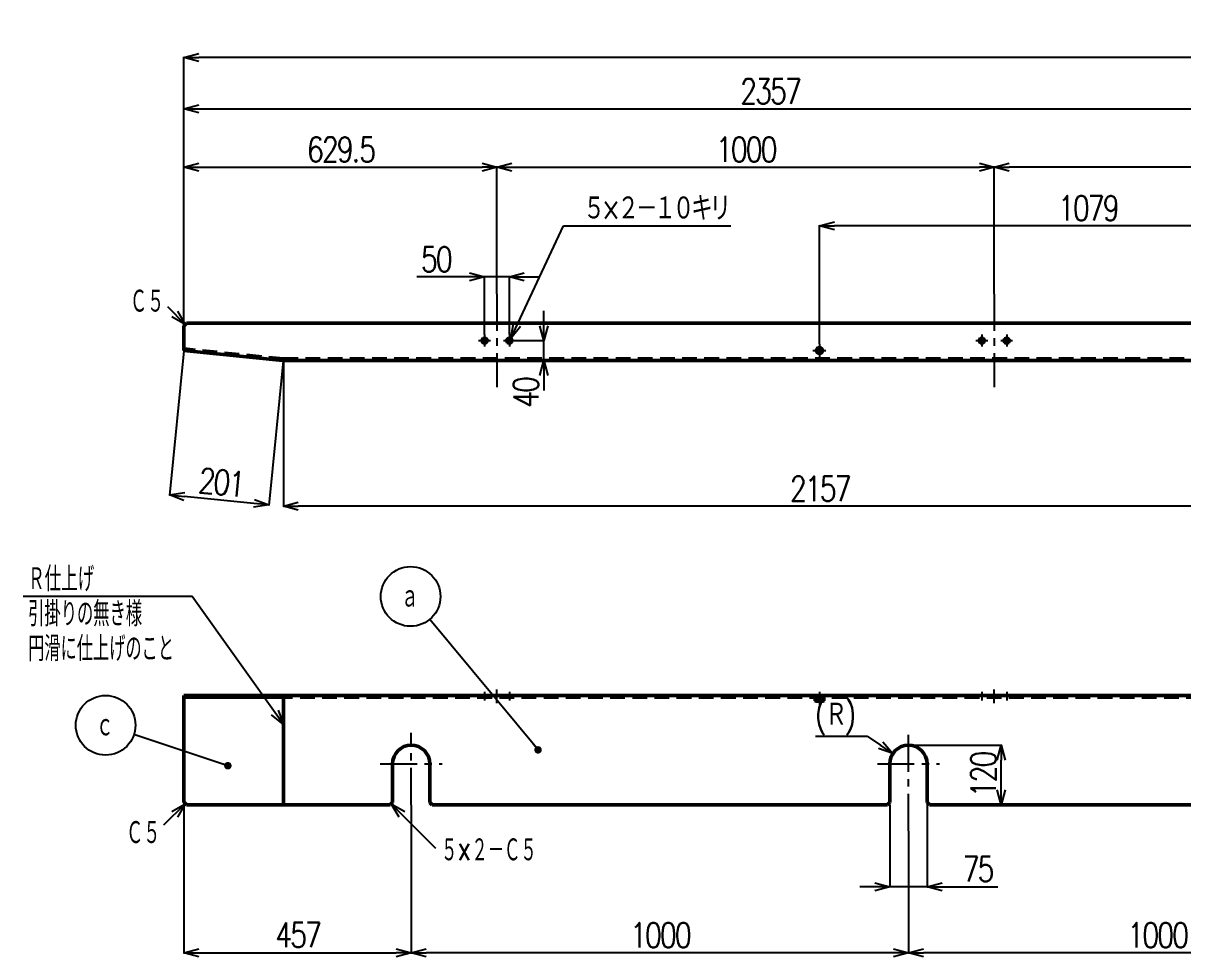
# Model space of a CAD drawing. Header units: millimetres. Extents: x -323 to 4814, y -2938 to 1352.
# Drawn here: x -323 to 2009, y -525 to 1352 of the extents above; entities that cross this region are included whole.
import ezdxf

# ---------------------------------------------------------------- set-up
doc = ezdxf.new("R2010")
doc.units = ezdxf.units.MM
doc.header["$LTSCALE"] = 2.338583
doc.linetypes.add('CENTER', pattern=[50.8, 31.75, -6.35, 6.35, -6.35])
doc.linetypes.add('DASHED', pattern=[19.05, 12.7, -6.35])
doc.layers.add('NoLayerName_001', color=7, linetype='Continuous')
doc.layers.add('NoLayerName_002', color=7, linetype='Continuous')
doc.styles.get("Standard").update_dxf_attribs({"font": 'txt', "bigfont": 'extfont2'})
doc.dimstyles.get("Standard").update_dxf_attribs({"dimtxt": 2.5, "dimasz": 2.5, "dimexe": 1.25, "dimexo": 0.625, "dimtad": 1, "dimdec": 3, "dimzin": 0, "dimdsep": 46, "dimtxsty": 'Standard', "dimcen": 2.5, "dimadec": 0, "dimazin": 0, "dimtfac": 0.75, "dimtdec": 3, "dimtmove": 0, "dimatfit": 3, "dimfxl": 1, "dimarcsym": 0})

# ---------------------------------------------------------------- blocks, each defined once
blk = doc.blocks.new('_OPEN30')
at = {"color": 0, "linetype": 'ByBlock', "lineweight": -2}
for p, q in [((-1, 0.267949), (0, 0)), ((0, 0), (-1, -0.267949)), ((0, 0), (-1, 0))]:
    blk.add_line(p, q, dxfattribs=at)
blk = doc.blocks.new('*D73')
at = {"layer": 'Defpoints', "color": 0}
for p in [(1457, -100), (1643.2, -100), (1494.5, -220)]:
    blk.add_point(p, dxfattribs=at)
at = {"layer": 'NoLayerName_001', "color": 0, "linetype": 'Continuous', "lineweight": 25}
for p, q in [((1457.6, -100), (1644.5, -100)), ((1643.2, -190), (1643.2, -130))]:
    blk.add_line(p, q, dxfattribs=at)
at = {"layer": 'NoLayerName_001', "color": 0, "lineweight": 25, "xscale": 30, "yscale": 30, "zscale": 30}
for p, rotation in [((1643.2, -100), 90), ((1643.2, -220), 270)]:
    blk.add_blockref('_OPEN30', p, dxfattribs=dict(at, rotation=rotation))
at = {"layer": 'NoLayerName_001', "color": 2, "lineweight": 50, "insert": (1607.7, -160), "char_height": 50, "attachment_point": 5, "rotation": 90}
blk.add_mtext('\\W0.800000;\\T0.875000;120', dxfattribs=at)
blk = doc.blocks.new('*D76')
at = {"layer": 'Defpoints', "color": 0}
for p in [(1425.8, -116.7), (1457, -137.5)]:
    blk.add_point(p, dxfattribs=at)
at = {"layer": 'NoLayerName_001', "color": 0, "linetype": 'Continuous', "lineweight": 25}
for p, q in [((1270.2, -81.9), (1373.9, -81.9)), ((1373.9, -81.9), (1400.9, -100))]:
    blk.add_line(p, q, dxfattribs=at)
at = {"layer": 'NoLayerName_001', "color": 0, "lineweight": 25, "xscale": 30, "yscale": 30, "zscale": 30, "rotation": 326.2467539227237}
blk.add_blockref('_OPEN30', (1425.8, -116.7), dxfattribs=at)
at = {"layer": 'NoLayerName_001', "color": 2, "lineweight": 50, "insert": (1308.9, -46.6), "char_height": 50, "attachment_point": 5}
blk.add_mtext('\\W0.800000;\\T0.875000;(Ｒ)', dxfattribs=at)
blk = doc.blocks.new('_NONE')
blk = doc.blocks.new('DIM_0016')
at = {"layer": 'NoLayerName_001', "color": 3, "linetype": 'Continuous', "lineweight": 25}
for points in [[(523.2, 0), (340, 257.5), (0, 257.5)], [(512.4, 29.1), (523.2, 0), (499.3, 19.8)]]:
    blk.add_lwpolyline(points, dxfattribs=at)
at = {"layer": 'NoLayerName_001', "color": 2, "linetype": 'Continuous', "lineweight": 50}
for s, width, p in [('Ｒ仕上げ', 0.604167, (10, 267.5)), ('引掛りの無き様', 0.595238, (10, 197.5)), ('円滑に仕上げのこと', 0.592593, (10, 127.5))]:
    blk.add_text(s, height=50, dxfattribs=dict(at, width=width)).set_placement(p)
blk = doc.blocks.new('DIM_0020')
at = {"layer": 'NoLayerName_001', "color": 3, "linetype": 'Continuous', "lineweight": 25}
blk.add_line((0, 118.6), (89.2, 29.4), dxfattribs=at)
blk.add_lwpolyline([(15.5, 91.7), (0, 118.6), (26.9, 103.1)], dxfattribs=at)
at = {"layer": 'NoLayerName_001', "color": 2, "linetype": 'Continuous', "lineweight": 50, "width": 0.597222}
blk.add_text('５×２－Ｃ５', height=50, dxfattribs=at).set_placement((100.1, 0))
blk = doc.blocks.new('DIM_0021')
at = {"layer": 'NoLayerName_001', "color": 3, "linetype": 'Continuous', "lineweight": 25}
blk.add_line((118.6, 83.9), (75, 40.6), dxfattribs=at)
blk.add_lwpolyline([(91.6, 68.5), (118.6, 83.9), (103, 57.1)], dxfattribs=at)
at = {"layer": 'NoLayerName_001', "color": 2, "linetype": 'Continuous', "lineweight": 50, "width": 0.625}
blk.add_text('Ｃ５', height=50, dxfattribs=at).set_placement((0, 0))
blk = doc.blocks.new('*D85')
at = {"layer": 'Defpoints', "color": 0}
for p in [(1419.5, -220), (1494.5, -220), (1419.5, -384.5)]:
    blk.add_point(p, dxfattribs=at)
at = {"layer": 'NoLayerName_001', "color": 0, "linetype": 'Continuous', "lineweight": 25}
for p, q in [((1419.5, -220.6), (1419.5, -385.8)), ((1494.5, -220.6), (1494.5, -385.8)), ((1389.5, -384.5), (1359.5, -384.5)), ((1494.5, -384.5), (1419.5, -384.5)), ((1494.5, -384.5), (1636.9, -384.5)), ((1524.5, -384.5), (1554.5, -384.5))]:
    blk.add_line(p, q, dxfattribs=at)
at = {"layer": 'NoLayerName_001', "color": 0, "lineweight": 25, "xscale": 30, "yscale": 30, "zscale": 30}
blk.add_blockref('_OPEN30', (1419.5, -384.5), dxfattribs=at)
at = {"layer": 'NoLayerName_001', "color": 0, "lineweight": 25, "xscale": 30, "yscale": 30, "zscale": 30, "rotation": 180}
blk.add_blockref('_OPEN30', (1494.5, -384.5), dxfattribs=at)
at = {"layer": 'NoLayerName_001', "color": 2, "lineweight": 50, "insert": (1595.7, -349), "char_height": 50, "attachment_point": 5}
blk.add_mtext('\\W0.800000;\\T0.875000;75', dxfattribs=at)
blk = doc.blocks.new('*D86')
at = {"layer": 'Defpoints', "color": 0}
for p in [(0, -215), (457, -220), (457, -517.4)]:
    blk.add_point(p, dxfattribs=at)
at = {"layer": 'NoLayerName_001', "color": 0, "linetype": 'Continuous', "lineweight": 25}
for p, q in [((0, -215.6), (0, -518.6)), ((457, -220.6), (457, -518.6)), ((30, -517.4), (427, -517.4))]:
    blk.add_line(p, q, dxfattribs=at)
at = {"layer": 'NoLayerName_001', "color": 0, "lineweight": 25, "xscale": 30, "yscale": 30, "zscale": 30, "rotation": 180}
blk.add_blockref('_OPEN30', (0, -517.4), dxfattribs=at)
at = {"layer": 'NoLayerName_001', "color": 0, "lineweight": 25, "xscale": 30, "yscale": 30, "zscale": 30}
blk.add_blockref('_OPEN30', (457, -517.4), dxfattribs=at)
at = {"layer": 'NoLayerName_001', "color": 2, "lineweight": 50, "insert": (228.5, -481.3), "char_height": 50, "attachment_point": 5}
blk.add_mtext('\\W0.800000;\\T0.875000;457', dxfattribs=at)
blk = doc.blocks.new('*D87')
at = {"layer": 'Defpoints', "color": 0}
for p in [(457, -220), (1457, -272.2), (457, -517.4)]:
    blk.add_point(p, dxfattribs=at)
at = {"layer": 'NoLayerName_001', "color": 0, "linetype": 'Continuous', "lineweight": 25}
for p, q in [((457, -220.6), (457, -518.6)), ((1457, -272.8), (1457, -518.6)), ((1427, -517.4), (487, -517.4))]:
    blk.add_line(p, q, dxfattribs=at)
at = {"layer": 'NoLayerName_001', "color": 0, "lineweight": 25, "xscale": 30, "yscale": 30, "zscale": 30}
for p, rotation in [((457, -517.4), 180), ((1457, -517.4), 360)]:
    blk.add_blockref('_OPEN30', p, dxfattribs=dict(at, rotation=rotation))
at = {"layer": 'NoLayerName_001', "color": 2, "lineweight": 50, "insert": (957, -481.8), "char_height": 50, "attachment_point": 5}
blk.add_mtext('\\W0.800000;\\T0.875000;1000', dxfattribs=at)
blk = doc.blocks.new('*D88')
at = {"layer": 'Defpoints', "color": 0}
for p in [(1457, -272.2), (2457, -272.2), (1457, -517.4)]:
    blk.add_point(p, dxfattribs=at)
at = {"layer": 'NoLayerName_001', "color": 0, "linetype": 'Continuous', "lineweight": 25}
for p, q in [((1457, -272.8), (1457, -518.6)), ((2457, -272.8), (2457, -518.6)), ((2427, -517.4), (1487, -517.4))]:
    blk.add_line(p, q, dxfattribs=at)
at = {"layer": 'NoLayerName_001', "color": 0, "lineweight": 25, "xscale": 30, "yscale": 30, "zscale": 30}
for p, rotation in [((1457, -517.4), 180), ((2457, -517.4), 360)]:
    blk.add_blockref('_OPEN30', p, dxfattribs=dict(at, rotation=rotation))
at = {"layer": 'NoLayerName_001', "color": 2, "lineweight": 50, "insert": (1957, -481.8), "char_height": 50, "attachment_point": 5}
blk.add_mtext('\\W0.800000;\\T0.875000;1000', dxfattribs=at)
blk = doc.blocks.new('JZB_0012')
at = {"layer": 'NoLayerName_002', "color": 3, "linetype": 'DASHED', "lineweight": 50}
for p, q in [((0, 8), (0, 0.1)), ((3.5, 8), (3.5, 0)), ((8.5, 8), (8.5, 0.9)), ((13.5, 0), (13.5, 8)), ((17, 8), (17, 0.1)), ((0.2, 0), (16.7, 0))]:
    blk.add_line(p, q, dxfattribs=at)
at = {"layer": 'NoLayerName_002', "color": 3, "linetype": 'DASHED', "lineweight": 50, "start_tangent": (-0.968004, -0.250937), "end_tangent": (-0.96577, 0.259399)}
for points in [[(8.5, 0.9), (6.3, 0.3), (3.9, 0.1), (2, 0.4), (0, 0.9)], [(17, 0.9), (14.8, 0.3), (12.4, 0.1), (10.5, 0.4), (8.5, 0.9)]]:
    blk.add_spline(points, degree=3, dxfattribs=at)
blk = doc.blocks.new('JZB_0013')
at = {"layer": 'NoLayerName_001', "color": 4, "linetype": 'CENTER', "lineweight": 25}
for p, q in [((629.5, 257), (629.5, 284.2)), ((1629.5, 257), (1629.5, 284.2)), ((457, 52.2), (457, 197.2)), ((1457, 0), (1457, 197.2)), ((394.5, 134.7), (519.5, 134.7)), ((1394.5, 134.7), (1519.5, 134.7))]:
    blk.add_line(p, q, dxfattribs=at)
at = {"layer": 'NoLayerName_001', "color": 7, "linetype": 'Continuous', "lineweight": 50}
for p, q in [((0, 272.2), (2357, 272.2)), ((0, 269), (0, 272.2)), ((0, 269), (200, 269)), ((200, 272.2), (200, 52.2)), ((419.5, 57.2), (419.5, 134.7)), ((494.5, 134.7), (494.5, 57.2)), ((1419.5, 57.2), (1419.5, 134.7)), ((1494.5, 134.7), (1494.5, 57.2)), ((200, 52.2), (414.5, 52.2)), ((414.5, 52.2), (419.5, 57.2)), ((494.5, 57.2), (499.5, 52.2)), ((499.5, 52.2), (1414.5, 52.2)), ((1414.5, 52.2), (1419.5, 57.2)), ((1494.5, 57.2), (1499.5, 52.2)), ((1499.5, 52.2), (2357, 52.2))]:
    blk.add_line(p, q, dxfattribs=at)
at = {"layer": 'NoLayerName_001', "color": 3, "linetype": 'DASHED', "lineweight": 50}
for p, q in [((5, 269), (5, 272.2)), ((2357, 269), (200, 269))]:
    blk.add_line(p, q, dxfattribs=at)
at = {"layer": 'NoLayerName_001', "color": 7, "linetype": 'Continuous', "lineweight": 50}
for centre in [(457, 134.7), (1457, 134.7)]:
    blk.add_arc(centre, 37.5, 0, 180, dxfattribs=at)
blk = doc.blocks.new('JZB_0018')
at = {"layer": 'NoLayerName_001', "color": 7, "linetype": 'Continuous', "lineweight": 50}
for p, q in [((0, 5), (0, 216.8)), ((0, 5), (5, 0)), ((5, 0), (200, 0))]:
    blk.add_line(p, q, dxfattribs=at)
at = {"layer": 'NoLayerName_001', "color": 7, "linetype": 'DASHED', "lineweight": 50}
for p, q in [((0.3, 5), (0, 5)), ((5.3, 0), (0.3, 5))]:
    blk.add_line(p, q, dxfattribs=at)
blk = doc.blocks.new('JZB_0019')
at = {"layer": 'NoLayerName_001', "color": 3, "linetype": 'DASHED', "lineweight": 50}
for p, q in [((0, 10.2), (0, 7)), ((10, 7), (10, 10.2))]:
    blk.add_line(p, q, dxfattribs=at)
at = {"layer": 'NoLayerName_001', "color": 4, "linetype": 'CENTER', "lineweight": 25}
blk.add_line((5, 17.2), (5, 0), dxfattribs=at)
blk = doc.blocks.new('JZB_0020')
at = {"layer": 'NoLayerName_001', "color": 3, "linetype": 'DASHED', "lineweight": 50}
for p, q in [((0, 10.2), (0, 7)), ((10, 7), (10, 10.2))]:
    blk.add_line(p, q, dxfattribs=at)
at = {"layer": 'NoLayerName_001', "color": 4, "linetype": 'CENTER', "lineweight": 25}
blk.add_line((5, 17.2), (5, 0), dxfattribs=at)
blk = doc.blocks.new('JZB_0021')
at = {"layer": 'NoLayerName_001', "color": 3, "linetype": 'DASHED', "lineweight": 50}
for p, q in [((0, 10.2), (0, 7)), ((10, 7), (10, 10.2))]:
    blk.add_line(p, q, dxfattribs=at)
at = {"layer": 'NoLayerName_001', "color": 4, "linetype": 'CENTER', "lineweight": 25}
blk.add_line((5, 17.2), (5, 0), dxfattribs=at)
blk = doc.blocks.new('JZB_0022')
at = {"layer": 'NoLayerName_001', "color": 3, "linetype": 'DASHED', "lineweight": 50}
for p, q in [((0, 10.2), (0, 7)), ((10, 7), (10, 10.2))]:
    blk.add_line(p, q, dxfattribs=at)
at = {"layer": 'NoLayerName_001', "color": 4, "linetype": 'CENTER', "lineweight": 25}
blk.add_line((5, 17.2), (5, 0), dxfattribs=at)
blk = doc.blocks.new('_DOT')
at = {"color": 0, "linetype": 'ByBlock', "lineweight": -2}
blk.add_line((-0.5, 0), (-1, 0), dxfattribs=at)
at = {"color": 0, "linetype": 'ByBlock', "lineweight": -2, "const_width": 0.5}
blk.add_lwpolyline([(-0.25, 0, 1), (0.25, 0, 1)], format="xyb", close=True, dxfattribs=at)
blk = doc.blocks.new('DIM_0003')
at = {"layer": 'NoLayerName_001', "color": 3, "linetype": 'Continuous', "lineweight": 25}
blk.add_lwpolyline([(305.8, 11.3), (117, 73.8)], dxfattribs=at)
blk.add_circle((60, 92.6), 60, dxfattribs=at)
at = {"layer": 'NoLayerName_001', "color": 3, "linetype": 'Continuous', "lineweight": 25, "xscale": 15, "yscale": 15, "zscale": 15, "rotation": 341.6767384848332}
blk.add_blockref('_DOT', (305.8, 11.3), dxfattribs=at)
at = {"layer": 'NoLayerName_001', "color": 2, "linetype": 'Continuous', "lineweight": 50, "width": 0.666667}
blk.add_text('ｃ', height=50, dxfattribs=at).set_placement((40, 67.6))
blk = doc.blocks.new('DIM_0006')
at = {"layer": 'NoLayerName_001', "color": 3, "linetype": 'Continuous', "lineweight": 25}
blk.add_lwpolyline([(316.3, 11.2), (98.4, 273.5)], dxfattribs=at)
blk.add_circle((60, 319.6), 60, dxfattribs=at)
at = {"layer": 'NoLayerName_001', "color": 3, "linetype": 'Continuous', "lineweight": 25, "xscale": 15, "yscale": 15, "zscale": 15, "rotation": 309.7378040389914}
blk.add_blockref('_DOT', (316.3, 11.2), dxfattribs=at)
at = {"layer": 'NoLayerName_001', "color": 2, "linetype": 'Continuous', "lineweight": 50, "width": 0.666667}
blk.add_text('ａ', height=50, dxfattribs=at).set_placement((40, 294.6))
blk = doc.blocks.new('DIM_0023')
at = {"layer": 'NoLayerName_001', "color": 3, "linetype": 'Continuous', "lineweight": 25}
blk.add_line((111, 0), (76, 35.1), dxfattribs=at)
blk.add_lwpolyline([(95.5, 26.9), (111, 0), (84.1, 15.5)], dxfattribs=at)
at = {"layer": 'NoLayerName_001', "color": 2, "linetype": 'Continuous', "lineweight": 50, "width": 0.625}
blk.add_text('Ｃ５', height=50, dxfattribs=at).set_placement((0, 20.9))
blk = doc.blocks.new('*D97')
at = {"layer": 'Defpoints', "color": 0}
for p in [(666.5, 713.4), (724, 713.4), (384, 673.4)]:
    blk.add_point(p, dxfattribs=at)
at = {"layer": 'NoLayerName_001', "color": 0, "linetype": 'Continuous', "lineweight": 25}
for p, q in [((724, 743.4), (724, 773.4)), ((667.1, 713.4), (725.3, 713.4)), ((724, 673.4), (724, 713.4)), ((724, 643.4), (724, 613.4))]:
    blk.add_line(p, q, dxfattribs=at)
at = {"layer": 'NoLayerName_001', "color": 0, "lineweight": 25, "xscale": 30, "yscale": 30, "zscale": 30}
for p, rotation in [((724, 713.4), 270), ((724, 673.4), 90)]:
    blk.add_blockref('_OPEN30', p, dxfattribs=dict(at, rotation=rotation))
at = {"layer": 'NoLayerName_001', "color": 2, "lineweight": 50, "insert": (687.7, 608), "char_height": 50, "attachment_point": 5, "rotation": 90}
blk.add_mtext('\\W0.800000;\\T0.875000;40', dxfattribs=at)
blk = doc.blocks.new('*D98')
at = {"layer": 'Defpoints', "color": 0}
for p in [(604.5, 841.4), (604.5, 725.4), (654.5, 725.4)]:
    blk.add_point(p, dxfattribs=at)
at = {"layer": 'NoLayerName_001', "color": 0, "linetype": 'Continuous', "lineweight": 25}
for p, q in [((604.5, 841.4), (468.3, 841.4)), ((574.5, 841.4), (544.5, 841.4)), ((604.5, 726), (604.5, 842.7)), ((654.5, 841.4), (604.5, 841.4)), ((654.5, 726), (654.5, 842.7)), ((684.5, 841.4), (714.5, 841.4))]:
    blk.add_line(p, q, dxfattribs=at)
at = {"layer": 'NoLayerName_001', "color": 0, "lineweight": 25, "xscale": 30, "yscale": 30, "zscale": 30}
blk.add_blockref('_OPEN30', (604.5, 841.4), dxfattribs=at)
at = {"layer": 'NoLayerName_001', "color": 0, "lineweight": 25, "xscale": 30, "yscale": 30, "zscale": 30, "rotation": 180}
blk.add_blockref('_OPEN30', (654.5, 841.4), dxfattribs=at)
at = {"layer": 'NoLayerName_001', "color": 2, "lineweight": 50, "insert": (506.4, 877), "char_height": 50, "attachment_point": 5}
blk.add_mtext('\\W0.800000;\\T0.875000;50', dxfattribs=at)
blk = doc.blocks.new('*D99')
at = {"layer": 'Defpoints', "color": 0}
for p in [(629.5, 1062.1), (629.5, 807.1), (0, 743.4)]:
    blk.add_point(p, dxfattribs=at)
at = {"layer": 'NoLayerName_001', "color": 0, "linetype": 'Continuous', "lineweight": 25}
for p, q in [((0, 744), (0, 1063.4)), ((30, 1062.1), (599.5, 1062.1)), ((629.5, 807.8), (629.5, 1063.4))]:
    blk.add_line(p, q, dxfattribs=at)
at = {"layer": 'NoLayerName_001', "color": 0, "lineweight": 25, "xscale": 30, "yscale": 30, "zscale": 30, "rotation": 180}
blk.add_blockref('_OPEN30', (0, 1062.1), dxfattribs=at)
at = {"layer": 'NoLayerName_001', "color": 0, "lineweight": 25, "xscale": 30, "yscale": 30, "zscale": 30}
blk.add_blockref('_OPEN30', (629.5, 1062.1), dxfattribs=at)
at = {"layer": 'NoLayerName_001', "color": 2, "lineweight": 50, "insert": (314.8, 1097.7), "char_height": 50, "attachment_point": 5}
blk.add_mtext('\\W0.800000;\\T0.875000;629.5', dxfattribs=at)
blk = doc.blocks.new('*D101')
at = {"layer": 'Defpoints', "color": 0}
for p in [(0, 1282.7), (0, 753.4), (4567, 743.4)]:
    blk.add_point(p, dxfattribs=at)
at = {"layer": 'NoLayerName_001', "color": 0, "linetype": 'Continuous', "lineweight": 25}
for p, q in [((0, 754), (0, 1284)), ((4537, 1282.7), (30, 1282.7)), ((4567, 744), (4567, 1284))]:
    blk.add_line(p, q, dxfattribs=at)
at = {"layer": 'NoLayerName_001', "color": 0, "lineweight": 25, "xscale": 30, "yscale": 30, "zscale": 30}
for p, rotation in [((0, 1282.7), 180), ((4567, 1282.7), 360)]:
    blk.add_blockref('_OPEN30', p, dxfattribs=dict(at, rotation=rotation))
at = {"layer": 'NoLayerName_001', "color": 2, "lineweight": 50, "insert": (2283.5, 1318.8), "char_height": 50, "attachment_point": 5}
blk.add_mtext('\\W0.800000;\\T0.875000;4567', dxfattribs=at)
blk = doc.blocks.new('*D102')
at = {"layer": 'Defpoints', "color": 0}
for p in [(1629.5, 1062.1), (629.5, 807.1), (1629.5, 807.1)]:
    blk.add_point(p, dxfattribs=at)
at = {"layer": 'NoLayerName_001', "color": 0, "linetype": 'Continuous', "lineweight": 25}
for p, q in [((629.5, 807.8), (629.5, 1063.4)), ((659.5, 1062.1), (1599.5, 1062.1)), ((1629.5, 807.8), (1629.5, 1063.4))]:
    blk.add_line(p, q, dxfattribs=at)
at = {"layer": 'NoLayerName_001', "color": 0, "lineweight": 25, "xscale": 30, "yscale": 30, "zscale": 30, "rotation": 180}
blk.add_blockref('_OPEN30', (629.5, 1062.1), dxfattribs=at)
at = {"layer": 'NoLayerName_001', "color": 0, "lineweight": 25, "xscale": 30, "yscale": 30, "zscale": 30}
blk.add_blockref('_OPEN30', (1629.5, 1062.1), dxfattribs=at)
at = {"layer": 'NoLayerName_001', "color": 2, "lineweight": 50, "insert": (1129.5, 1097.7), "char_height": 50, "attachment_point": 5}
blk.add_mtext('\\W0.800000;\\T0.875000;1000', dxfattribs=at)
blk = doc.blocks.new('*D103')
at = {"layer": 'Defpoints', "color": 0}
for p in [(1629.5, 1062.1), (1629.5, 807.1), (2629.5, 807.1)]:
    blk.add_point(p, dxfattribs=at)
at = {"layer": 'NoLayerName_001', "color": 0, "linetype": 'Continuous', "lineweight": 25}
for p, q in [((1629.5, 807.8), (1629.5, 1063.4)), ((2599.5, 1062.1), (1659.5, 1062.1)), ((2629.5, 807.8), (2629.5, 1063.4))]:
    blk.add_line(p, q, dxfattribs=at)
at = {"layer": 'NoLayerName_001', "color": 0, "lineweight": 25, "xscale": 30, "yscale": 30, "zscale": 30, "rotation": 180}
blk.add_blockref('_OPEN30', (1629.5, 1062.1), dxfattribs=at)
at = {"layer": 'NoLayerName_001', "color": 0, "lineweight": 25, "xscale": 30, "yscale": 30, "zscale": 30}
blk.add_blockref('_OPEN30', (2629.5, 1062.1), dxfattribs=at)
at = {"layer": 'NoLayerName_001', "color": 2, "lineweight": 50, "insert": (2129.5, 1097.7), "char_height": 50, "attachment_point": 5}
blk.add_mtext('\\W0.800000;\\T0.875000;1000', dxfattribs=at)
blk = doc.blocks.new('*D106')
at = {"layer": 'Defpoints', "color": 0}
for p in [(2357, 1179.2), (2357, 748.4), (0, 743.4)]:
    blk.add_point(p, dxfattribs=at)
at = {"layer": 'NoLayerName_001', "color": 0, "linetype": 'Continuous', "lineweight": 25}
for p, q in [((0, 744), (0, 1180.5)), ((30, 1179.2), (2327, 1179.2)), ((2357, 749), (2357, 1180.5))]:
    blk.add_line(p, q, dxfattribs=at)
at = {"layer": 'NoLayerName_001', "color": 0, "lineweight": 25, "xscale": 30, "yscale": 30, "zscale": 30, "rotation": 180}
blk.add_blockref('_OPEN30', (0, 1179.2), dxfattribs=at)
at = {"layer": 'NoLayerName_001', "color": 0, "lineweight": 25, "xscale": 30, "yscale": 30, "zscale": 30}
blk.add_blockref('_OPEN30', (2357, 1179.2), dxfattribs=at)
at = {"layer": 'NoLayerName_001', "color": 2, "lineweight": 50, "insert": (1178.5, 1214.8), "char_height": 50, "attachment_point": 5}
blk.add_mtext('\\W0.800000;\\T0.875000;2357', dxfattribs=at)
blk = doc.blocks.new('*D112')
at = {"layer": 'Defpoints', "color": 0}
for p in [(200, 673.4), (2357, 673.4), (200, 380.3)]:
    blk.add_point(p, dxfattribs=at)
at = {"layer": 'NoLayerName_001', "color": 0, "linetype": 'Continuous', "lineweight": 25}
for p, q in [((200, 672.8), (200, 379.1)), ((2357, 672.8), (2357, 379.1)), ((2327, 380.3), (230, 380.3))]:
    blk.add_line(p, q, dxfattribs=at)
at = {"layer": 'NoLayerName_001', "color": 0, "lineweight": 25, "xscale": 30, "yscale": 30, "zscale": 30}
for p, rotation in [((200, 380.3), 180), ((2357, 380.3), 360)]:
    blk.add_blockref('_OPEN30', p, dxfattribs=dict(at, rotation=rotation))
at = {"layer": 'NoLayerName_001', "color": 2, "lineweight": 50, "insert": (1278.5, 415.9), "char_height": 50, "attachment_point": 5}
blk.add_mtext('\\W0.800000;\\T0.875000;2157', dxfattribs=at)
blk = doc.blocks.new('*D113')
at = {"layer": 'Defpoints', "color": 0}
for p in [(0, 693.4), (199.7, 673.4), (-29, 403.2)]:
    blk.add_point(p, dxfattribs=at)
at = {"layer": 'NoLayerName_001', "color": 0, "linetype": 'Continuous', "lineweight": 25}
for p, q in [((-0.1, 692.8), (-29.1, 402)), ((199.6, 672.8), (170.5, 382)), ((140.8, 386.2), (0.8, 400.2))]:
    blk.add_line(p, q, dxfattribs=at)
at = {"layer": 'NoLayerName_001', "color": 0, "lineweight": 25, "xscale": 30, "yscale": 30, "zscale": 30}
for p, rotation in [((-29, 403.2), 174.2894086848284), ((170.7, 383.3), 354.2894086848284)]:
    blk.add_blockref('_OPEN30', p, dxfattribs=dict(at, rotation=rotation))
at = {"layer": 'NoLayerName_001', "color": 2, "lineweight": 50, "insert": (74.4, 428.6), "char_height": 50, "attachment_point": 5, "rotation": 354.2894}
blk.add_mtext('\\W0.800000;\\T0.875000;201', dxfattribs=at)
blk = doc.blocks.new('*D115')
at = {"layer": 'Defpoints', "color": 0}
for p in [(1278, 944.3), (2357, 748.4), (1278, 706.4)]:
    blk.add_point(p, dxfattribs=at)
at = {"layer": 'NoLayerName_001', "color": 0, "linetype": 'Continuous', "lineweight": 25}
for p, q in [((1278, 707), (1278, 945.6)), ((2327, 944.3), (1308, 944.3)), ((2357, 749), (2357, 945.6))]:
    blk.add_line(p, q, dxfattribs=at)
at = {"layer": 'NoLayerName_001', "color": 0, "lineweight": 25, "xscale": 30, "yscale": 30, "zscale": 30}
for p, rotation in [((1278, 944.3), 180), ((2357, 944.3), 360)]:
    blk.add_blockref('_OPEN30', p, dxfattribs=dict(at, rotation=rotation))
at = {"layer": 'NoLayerName_001', "color": 2, "lineweight": 50, "insert": (1817.5, 979.8), "char_height": 50, "attachment_point": 5}
blk.add_mtext('\\W0.800000;\\T0.875000;1079', dxfattribs=at)
blk = doc.blocks.new('JZB_0034')
at = {"layer": 'NoLayerName_001', "color": 3, "linetype": 'DASHED', "lineweight": 50}
for p, q in [((0.3, 23.2), (0, 20)), ((200, 3.2), (0.3, 23.2)), ((5, 19.5), (5.3, 22.7)), ((199.7, 0), (200, 3.2))]:
    blk.add_line(p, q, dxfattribs=at)
at = {"layer": 'NoLayerName_001', "color": 7, "linetype": 'Continuous', "lineweight": 50}
blk.add_line((198.8, 0.1), (200, 0), dxfattribs=at)
blk = doc.blocks.new('JZB_0035')
at = {"layer": 'NoLayerName_001', "color": 4, "linetype": 'CENTER', "lineweight": 25}
for p, q in [((629.5, 187.5), (629.5, 0)), ((1629.5, 187.5), (1629.5, 0))]:
    blk.add_line(p, q, dxfattribs=at)
at = {"layer": 'NoLayerName_001', "color": 7, "linetype": 'Continuous', "lineweight": 50}
for p, q in [((5, 128.7), (0, 123.7)), ((0, 123.7), (0, 73.7)), ((2357, 128.7), (5, 128.7)), ((198.8, 53.9), (0, 73.7)), ((2357, 53.7), (200, 53.7))]:
    blk.add_line(p, q, dxfattribs=at)
at = {"layer": 'NoLayerName_001', "color": 3, "linetype": 'DASHED', "lineweight": 50}
for p, q in [((200, 53.7), (200, 56.9)), ((200, 56.9), (2357, 56.9)), ((414.5, 56.9), (414.5, 53.7)), ((419.5, 53.7), (419.5, 56.9)), ((494.5, 56.9), (494.5, 53.7)), ((499.5, 53.7), (499.5, 56.9)), ((1414.5, 56.9), (1414.5, 53.7)), ((1419.5, 53.7), (1419.5, 56.9)), ((1494.5, 56.9), (1494.5, 53.7)), ((1499.5, 53.7), (1499.5, 56.9))]:
    blk.add_line(p, q, dxfattribs=at)
blk = doc.blocks.new('JZB_0043')
at = {"layer": 'NoLayerName_001', "color": 4, "linetype": 'CENTER', "lineweight": 25}
for p, q in [((12, 24), (12, 0)), ((0, 12), (24, 12))]:
    blk.add_line(p, q, dxfattribs=at)
at = {"layer": 'NoLayerName_001', "color": 7, "linetype": 'Continuous', "lineweight": 50}
blk.add_circle((12, 12), 5, dxfattribs=at)
blk = doc.blocks.new('JZB_0044')
at = {"layer": 'NoLayerName_001', "color": 4, "linetype": 'CENTER', "lineweight": 25}
for p, q in [((13, 26), (13, 0)), ((0, 13), (26, 13))]:
    blk.add_line(p, q, dxfattribs=at)
at = {"layer": 'NoLayerName_001', "color": 7, "linetype": 'Continuous', "lineweight": 50}
blk.add_circle((13, 13), 6, dxfattribs=at)
blk = doc.blocks.new('JZB_0045')
at = {"layer": 'NoLayerName_001', "color": 4, "linetype": 'CENTER', "lineweight": 25}
for p, q in [((12, 24), (12, 0)), ((0, 12), (24, 12))]:
    blk.add_line(p, q, dxfattribs=at)
at = {"layer": 'NoLayerName_001', "color": 7, "linetype": 'Continuous', "lineweight": 50}
blk.add_circle((12, 12), 5, dxfattribs=at)
blk = doc.blocks.new('JZB_0046')
at = {"layer": 'NoLayerName_001', "color": 4, "linetype": 'CENTER', "lineweight": 25}
for p, q in [((12, 24), (12, 0)), ((0, 12), (24, 12))]:
    blk.add_line(p, q, dxfattribs=at)
at = {"layer": 'NoLayerName_001', "color": 7, "linetype": 'Continuous', "lineweight": 50}
blk.add_circle((12, 12), 5, dxfattribs=at)
blk = doc.blocks.new('JZB_0047')
at = {"layer": 'NoLayerName_001', "color": 4, "linetype": 'CENTER', "lineweight": 25}
for p, q in [((12, 24), (12, 0)), ((0, 12), (24, 12))]:
    blk.add_line(p, q, dxfattribs=at)
at = {"layer": 'NoLayerName_001', "color": 7, "linetype": 'Continuous', "lineweight": 50}
blk.add_circle((12, 12), 5, dxfattribs=at)

msp = doc.modelspace()

# ---------------------------------------------------------------- linework, layer by layer
at = {"layer": 'NoLayerName_001', "color": 4, "linetype": 'CENTER', "lineweight": 25}
msp.add_line((1278, 7), (1278, -21.2), dxfattribs=at)
at = {"layer": 'NoLayerName_001', "color": 3, "linetype": 'DASHED', "lineweight": 50}
for p, q in [((1269.5, -11.0557), (1269.75, -11.2)), ((1286.5, -11.0557), (1286.25, -11.2))]:
    msp.add_line(p, q, dxfattribs=at)

# ---------------------------------------------------------------- block references
at = {"layer": 'NoLayerName_001', "color": 3, "linetype": 'Continuous', "lineweight": 25}
for name, p in [('DIM_0023', (-108.3824, 746.0332)), ('DIM_0016', (-323.2248, -58.4995)), ('DIM_0006', (395.8147, -120.5898)), ('DIM_0003', (-217.4538, -152.5003)), ('DIM_0021', (-116.0821, -301.445)), ('DIM_0020', (417, -336.1407))]:
    msp.add_blockref(name, p, dxfattribs=at)
at = {"layer": 'NoLayerName_001'}
for name, p in [('JZB_0035', (0, 619.6488)), ('JZB_0045', (592.5, 701.3988)), ('JZB_0046', (642.5, 701.3988)), ('JZB_0047', (1592.5, 701.3988)), ('JZB_0043', (1642.5, 701.3988)), ('JZB_0044', (1265, 680.3988)), ('JZB_0034', (0, 673.3988)), ('JZB_0013', (0, -272.1577)), ('JZB_0022', (599.5, -10.2)), ('JZB_0021', (649.5, -10.2)), ('JZB_0020', (1599.5, -10.2)), ('JZB_0019', (1649.5, -10.2)), ('JZB_0018', (0, -220))]:
    msp.add_blockref(name, p, dxfattribs=at)
at = {"layer": 'NoLayerName_002'}
msp.add_blockref('JZB_0012', (1269.5, -11.2), dxfattribs=at)

# ---------------------------------------------------------------- texts
at = {"layer": 'NoLayerName_001', "color": 2, "linetype": 'Continuous', "lineweight": 50, "insert": (803.1194, 954.312), "char_height": 50, "width": 403.75, "attachment_point": 7, "line_spacing_factor": 0.72}
msp.add_mtext('\\A1;\\W0.791667;\\T0.750000;５×２－１０キリ', dxfattribs=at)

# ---------------------------------------------------------------- dimensions: what is measured, and where the dimension line sits
at = {"layer": 'NoLayerName_001', "color": 3, "linetype": 'Continuous', "lineweight": 50}
for base, p1, p2, angle, override, picture, middle, dimtype in [((0, 1282.7028), (4567, 743.3988), (0, 753.3988), 180, {"dimtxt": 50, "dimasz": 30, "dimgap": 10, "dimzin": 8, "dimblk": 'OPEN30', "dimclrd": 0, "dimclre": 0, "dimclrt": 2, "dimtp": 0, "dimtm": 0, "dimlwd": 25, "dimlwe": 25}, '*D101', (2283.5, 1282.7028), 160), ((1629.5, 1062.1462), (2629.5, 807.1488), (1629.5, 807.1488), 180, {"dimtxt": 50, "dimasz": 30, "dimgap": 10, "dimzin": 8, "dimblk": 'OPEN30', "dimclrd": 0, "dimclre": 0, "dimclrt": 2, "dimtp": 0, "dimtm": 0, "dimlwd": 25, "dimlwe": 25}, '*D103', (2129.5, 1062.1462), 160), ((1278, 944.312), (2357, 748.3988), (1278, 706.3988), 180, {"dimtxt": 50, "dimasz": 30, "dimgap": 10, "dimzin": 8, "dimblk": 'OPEN30', "dimclrd": 0, "dimclre": 0, "dimclrt": 2, "dimtp": 0, "dimtm": 0, "dimlwd": 25, "dimlwe": 25}, '*D115', (1817.5, 944.312), 160), ((604.5, 841.429), (654.5, 725.3988), (604.5, 725.3988), 180, {"dimtxt": 50, "dimasz": 30, "dimgap": 10, "dimzin": 8, "dimblk": 'OPEN30', "dimclrd": 0, "dimclre": 0, "dimclrt": 2, "dimtp": 0, "dimtm": 0, "dimlwd": 25, "dimlwe": 25}, '*D98', (506.4091, 841.429), 160), ((724.02, 713.3988), (384, 673.3988), (666.5, 713.3988), 90, {"dimtxt": 50, "dimasz": 30, "dimgap": 10, "dimzin": 8, "dimblk": 'OPEN30', "dimse1": 1, "dimclrd": 0, "dimclre": 0, "dimclrt": 2, "dimtp": 0, "dimtm": 0, "dimtmove": 2, "dimlwd": 25, "dimlwe": 25}, '*D97', (687.7316, 608.0177), 160), ((-29.0171, 403.228), (199.6816, 673.4307, -74.9682), (0, 693.3988), 174.2894087, {"dimtxt": 50, "dimasz": 30, "dimgap": 10, "dimdec": 0, "dimzin": 8, "dimblk": 'OPEN30', "dimclrd": 0, "dimclre": 0, "dimclrt": 2, "dimtp": 0, "dimtm": 0, "dimlwd": 25, "dimlwe": 25}, '*D113', (70.8237, 393.2439), 161), ((200, 380.3263), (2357, 673.3988), (200, 673.3988), 180, {"dimtxt": 50, "dimasz": 30, "dimgap": 10, "dimzin": 8, "dimblk": 'OPEN30', "dimclrd": 0, "dimclre": 0, "dimclrt": 2, "dimtp": 0, "dimtm": 0, "dimlwd": 25, "dimlwe": 25}, '*D112', (1278.5, 380.3263), 160), ((1643.2103, -100), (1494.5, -220), (1457, -100), 90, {"dimtxt": 50, "dimasz": 30, "dimgap": 10, "dimzin": 8, "dimblk": 'OPEN30', "dimse1": 1, "dimclrd": 0, "dimclre": 0, "dimclrt": 2, "dimtp": 0, "dimtm": 0, "dimlwd": 25, "dimlwe": 25}, '*D73', (1643.2103, -160), 160), ((457, -517.3544), (1457, -272.1576), (457, -220), 180, {"dimtxt": 50, "dimasz": 30, "dimgap": 10, "dimzin": 8, "dimblk": 'OPEN30', "dimclrd": 0, "dimclre": 0, "dimclrt": 2, "dimtp": 0, "dimtm": 0, "dimlwd": 25, "dimlwe": 25}, '*D87', (957, -517.3544), 160), ((1419.5, -384.5158), (1494.5, -220), (1419.5, -220), 180, {"dimtxt": 50, "dimasz": 30, "dimgap": 10, "dimzin": 8, "dimblk": 'OPEN30', "dimclrd": 0, "dimclre": 0, "dimclrt": 2, "dimtp": 0, "dimtm": 0, "dimlwd": 25, "dimlwe": 25}, '*D85', (1595.6909, -384.5158), 160), ((1457, -517.3544), (2457, -272.1576), (1457, -272.1576), 180, {"dimtxt": 50, "dimasz": 30, "dimgap": 10, "dimzin": 8, "dimblk": 'OPEN30', "dimclrd": 0, "dimclre": 0, "dimclrt": 2, "dimtp": 0, "dimtm": 0, "dimlwd": 25, "dimlwe": 25}, '*D88', (1957, -517.3544), 160)]:
    dim = msp.add_linear_dim(base=base, p1=p1, p2=p2, angle=angle, text='\\W0.800000;\\T0.875000;<>', dimstyle='Standard', override=override, dxfattribs=at)
    dim.commit()
    dim.dimension.update_dxf_attribs({"geometry": picture, "text_midpoint": middle, "dimtype": dimtype})
for base, p1, p2, picture, middle in [((2357, 1179.2252), (0, 743.3988), (2357, 748.3988), '*D106', (1178.5, 1179.2252)), ((629.5, 1062.1462), (0, 743.3988), (629.5, 807.1488), '*D99', (314.75, 1062.1462)), ((1629.5, 1062.1462), (629.5, 807.1488), (1629.5, 807.1488), '*D102', (1129.5, 1062.1462)), ((457, -517.3544), (0, -215), (457, -220), '*D86', (228.5, -517.3544))]:
    dim = msp.add_linear_dim(base=base, p1=p1, p2=p2, text='\\W0.800000;\\T0.875000;<>', dimstyle='Standard', override={"dimtxt": 50, "dimasz": 30, "dimgap": 10, "dimzin": 8, "dimblk": 'OPEN30', "dimclrd": 0, "dimclre": 0, "dimclrt": 2, "dimtp": 0, "dimtm": 0, "dimlwd": 25, "dimlwe": 25}, dxfattribs=at)
    dim.commit()
    dim.dimension.update_dxf_attribs({"geometry": picture, "text_midpoint": middle, "dimtype": 160})
dim = msp.add_radius_dim(center=(1457, -137.5), mpoint=(1425.8211, -116.6643), text='\\W0.800000;\\T0.875000;(Ｒ)', dimstyle='Standard', override={"dimtxt": 50, "dimasz": 30, "dimgap": 10, "dimtad": 3, "dimtih": 1, "dimtoh": 1, "dimzin": 8, "dimpost": '(Ｒ<>)', "dimblk1": 'NONE', "dimblk2": 'OPEN30', "dimsah": 1, "dimcen": 0, "dimse2": 1, "dimclrd": 0, "dimclre": 0, "dimclrt": 2, "dimtp": 0, "dimtm": 0, "dimtofl": 0, "dimlwd": 25, "dimlwe": 25}, dxfattribs=at)
dim.commit()
dim.dimension.update_dxf_attribs({"geometry": '*D76', "text_midpoint": (1308.8531, -81.9362), "dimtype": 164})

# ---------------------------------------------------------------- leaders
at = {"layer": 'NoLayerName_001', "color": 3, "linetype": 'Continuous', "lineweight": 25, "annotation_type": 0, "has_hookline": 1, "hookline_direction": 0, "text_width": 296.8159}
msp.add_leader([(657.0735, 717.6857), (763.1194, 944.312), (793.1194, 944.312)], dimstyle='Standard', override={"dimtxt": 50, "dimasz": 30, "dimgap": 10, "dimldrblk": 'OPEN30'}, dxfattribs=at)

doc.saveas('drawing.dxf')
